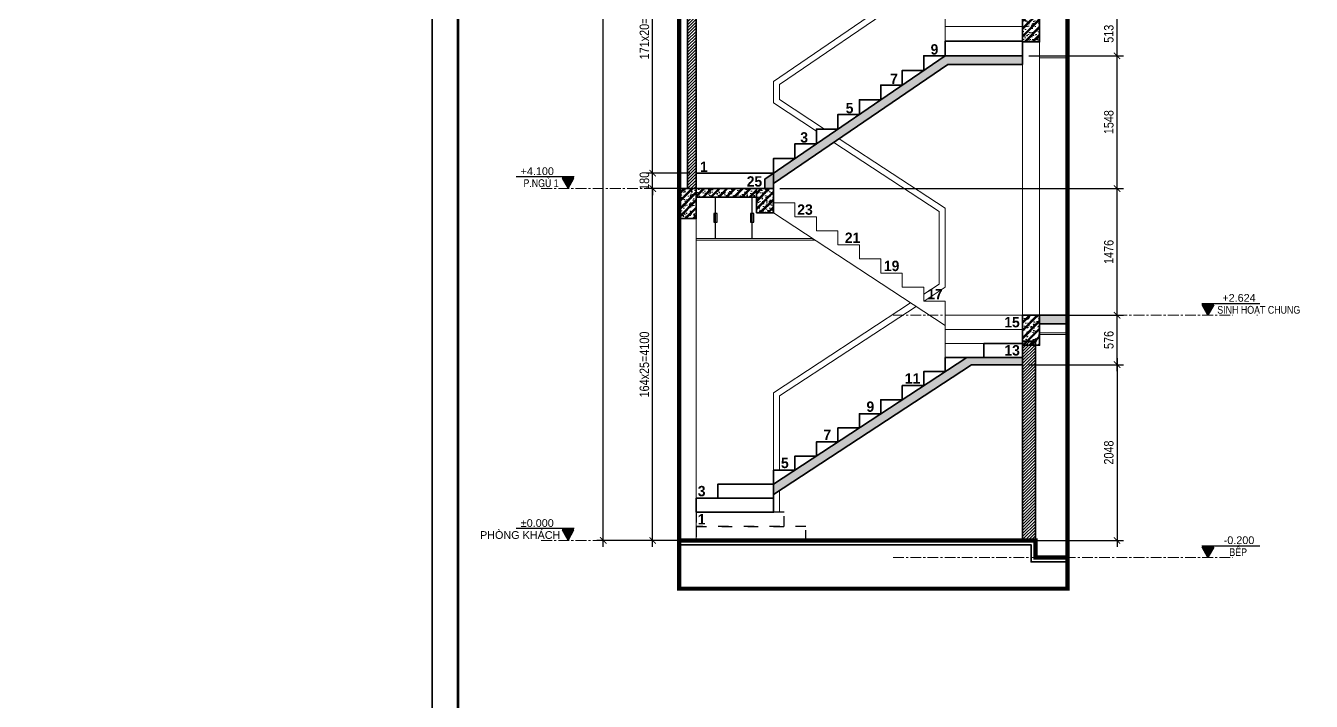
# Model space of a CAD drawing. Header units: inches. Extents: x 236662 to 497023, y -248575 to 81795.
# Drawn here: x 277712 to 292685, y -180384 to -172512 of the extents above; entities that cross this region are included whole.
import ezdxf
from ezdxf.enums import TextEntityAlignment as Align
from ezdxf.xclip import XClip

# ---------------------------------------------------------------- set-up
doc = ezdxf.new("R2010")
doc.units = ezdxf.units.IN
doc.header["$LTSCALE"] = 10
doc.header["$MEASUREMENT"] = 0
doc.header["$XCLIPFRAME"] = 2
for name, pattern in [('ACAD_ISO02W100', [15, 12, -3]), ('ACAD_ISO03W100', [30, 12, -18]), ('CENTER', [2, 1.25, -0.25, 0.25, -0.25])]:
    doc.linetypes.add(name, pattern=pattern)
for name, color, linetype, lineweight in [('02. HP_BE TONG', 1, 'Continuous', 35), ('03. HP_TUONG', 2, 'Continuous', 35), ('05. HP_TRUC', 251, 'CENTER', 5), ('06. HP_THAY 1', 134, 'Continuous', 15), ('06. HP_THAY 2', 147, 'Continuous', 13), ('09_HP_HATCH', 8, 'Continuous', 5), ('GHICHU', 7, 'Continuous', 9)]:
    doc.layers.add(name, color=color, linetype=linetype, lineweight=lineweight)
for name, color, linetype in [('07. HP_KY HIEU', 43, 'Continuous'), ('08. HP_DIM', 118, 'Continuous'), ('12. HP_NET KHUAT', 25, 'ACAD_ISO03W100'), ('hach', 7, 'Continuous')]:
    doc.layers.add(name, color=color, linetype=linetype)
doc.layers.add('Tpl_Bound', color=1, linetype='Continuous', plot=False)
doc.styles.add('AVO', font='VNI-Avo-Bold.TTF')
doc.styles.add('BIM STANDARDS', font='VNI-Avo-Bold.TTF')
doc.styles.get("Standard").update_dxf_attribs({"font": 'Arial.ttf'})
doc.styles.add('text2', font='VHELVCN.TTF')
doc.styles.add('VN-HELVE', font='VHELVEN.TTF')
doc.dimstyles.new('AL-100 (1-50)', dxfattribs={"dimscale": 0.5, "dimtxt": 220, "dimasz": 150, "dimexe": 150, "dimexo": 150, "dimgap": 80, "dimtad": 1, "dimdec": 0, "dimzin": 9, "dimtxsty": 'text2', "dimblk": 'ARCHTICK', "dimcen": 1, "dimdle": 150, "dimclrd": 256, "dimclre": 256, "dimclrt": 7, "dimadec": 0, "dimazin": 0, "dimtfac": 1, "dimtdec": 0, "dimtix": 1, "dimtmove": 2, "dimatfit": 3, "dimldrblk": 'ARCHTICK', "dimfxl": 1, "dimtolj": 1, "dimtzin": 0, "dimlwd": -1, "dimlwe": -1, "dimarcsym": 0})
pattern_1 = [(50, (-306918.48, 129359.265), (107.589027, -9.41282), [11.25, -123.75]), (355, (-306918.48, 129359.27), (-20.8127, 112.82882), [9, -99]), (100.4514, (-306909.52, 129358.48), (86.776407, 103.41593), [9.56103, -105.171317]), (46.1842, (-306918.48, 129389.27), (160.086157, -24.82785), [16.875, -185.625]), (96.6356, (-306905.14, 129387.2), (140.199406, 146.11768), [14.34154, -157.75695]), (351.1842, (-306918.48, 129389.27), (140.19929, 146.11779), [13.5, -148.5]), (21, (-306903.48, 129381.765), (89.536058, -60.392834), [11.25, -123.75]), (326, (-306903.48, 129381.77), (36.4973, 108.772507), [9, -99]), (71.4514, (-306896.02, 129376.73), (126.033394, 48.379575), [9.56103, -105.171317]), (37.5, (-306918.48, 129359.265), (1.8239783, 49.934078), [0, -97.8, 0, -100.5, 0, -99.375]), (7.5, (-306918.48, 129359.265), (39.460431, 59.161757), [0, -57.3, 0, -95.55, 0, -37.875]), (327.5, (-306951.93, 129359.265), (80.0733654, -3.383231), [0, -37.5, 0, -117, 0, -155.25]), (317.5, (-306966.93, 129359.265), (87.477925, 15.015747), [0, -48.75, 0, -77.7, 0, -110.25]), (45, (-306918.48, 129359.265), (-45.078057, 45.078057), []), (45, (-306918.48, 129377.64), (-45.078057, 45.078057), [])]

# ---------------------------------------------------------------- blocks, each defined once
blk = doc.blocks.new('KHUNG TEN A-3')
at = {"layer": '02. HP_BE TONG', "color": 1, "const_width": 0.5}
blk.add_lwpolyline([(15, 5), (415, 5), (415, 292), (15, 292)], close=True, dxfattribs=at)
at = {"layer": '06. HP_THAY 1'}
blk.add_lwpolyline([(0, 297), (420, 297), (420, 0), (0, 0)], close=True, dxfattribs=at)
at = {"layer": 'Defpoints'}
blk.add_lwpolyline([(0, 0), (420, 0), (420, 297), (0, 297)], close=True, dxfattribs=at)
blk = doc.blocks.new('ÁDASDASDWD')
at = {"layer": '09_HP_HATCH'}
h = blk.add_hatch(dxfattribs=at)
h.set_pattern_fill('CHAU-01', color=256, scale=15, pattern_type=2)
h.set_pattern_definition([(50, (-55376.965, -37444.2), (107.58903, -9.41282), [11.25, -123.75]), (355, (-55376.97, -37444.2), (-20.8127, 112.82882), [9, -99]), (100.4514, (-55368, -37444.99), (86.7764, 103.41593), [9.56103, -105.17132]), (46.1842, (-55376.97, -37414.2), (160.08616, -24.82785), [16.875, -185.625]), (96.6356, (-55363.62, -37416.27), (140.1994, 146.11768), [14.34154, -157.75695]), (351.1842, (-55376.97, -37414.2), (140.1993, 146.1178), [13.5, -148.5]), (21, (-55361.965, -37421.7), (89.53606, -60.39283), [11.25, -123.75]), (326, (-55361.97, -37421.7), (36.4973, 108.7725), [9, -99]), (71.4514, (-55354.5, -37426.73), (126.0334, 48.37957), [9.56103, -105.17132]), (37.5, (-55376.965, -37444.2), (1.823978, 49.934078), [0, -97.8, 0, -100.5, 0, -99.375]), (7.5, (-55376.965, -37444.2), (39.46043, 59.161757), [0, -57.3, 0, -95.55, 0, -37.875]), (327.5, (-55410.415, -37444.2), (80.073365, -3.38323), [0, -37.5, 0, -117, 0, -155.25]), (317.5, (-55425.415, -37444.2), (87.477925, 15.01575), [0, -48.75, 0, -77.7, 0, -110.25]), (45, (-55376.965, -37444.2), (-45.07806, 45.07806), []), (45, (-55376.965, -37425.827), (-45.07806, 45.07806), [])])
h.paths.add_polyline_path([(-100, -350), (100, -350), (100, 0), (-100, 0)])
at = {"layer": '02. HP_BE TONG'}
blk.add_lwpolyline([(-100, -350), (100, -350), (100, 0), (-100, 0)], close=True, dxfattribs=at)
blk = doc.blocks.new('MATCAT 1-1')
at = {"layer": '09_HP_HATCH'}
h = blk.add_hatch(dxfattribs=at)
h.set_pattern_fill('ANSI31', color=8, scale=200)
h.paths.add_polyline_path([(-10900, 11150), (-11000, 11150), (-11000, 7900), (-10900, 7900)])
h.paths.add_polyline_path([(-9400, 11150), (-9500, 11150), (-9500, 7900), (-9400, 7900)])
h.paths.add_polyline_path([(-10900, 7550), (-11000, 7550), (-11000, 4300), (-10900, 4300)])
h.paths.add_polyline_path([(-9400, 7600), (-9500, 7600), (-9500, 4300), (-9400, 4300)])
h = blk.add_hatch(dxfattribs=at)
h.set_pattern_fill('CHAU-01', color=256, scale=15, pattern_type=2)
h.set_pattern_definition(pattern_1)
h.paths.add_polyline_path([(-8600, 4300), (-8500, 4300), (-8500, 4359), (-6469, 5748), (-5600, 5748), (-5600, 5848), (-6500, 5848), (-8600, 4412)])
h = blk.add_hatch(dxfattribs=at)
h.set_pattern_fill('CHAU-01', color=256, scale=15, pattern_type=2)
h.set_pattern_definition([(50, (-149686.48, -74641.05), (107.589027, -9.41282), [11.25, -123.75]), (355, (-149686.48, -74641.05), (-20.8127, 112.82882), [9, -99]), (100.4514, (-149677.52, -74641.83), (86.77641, 103.41593), [9.56103, -105.17132]), (46.1842, (-149686.48, -74611.05), (160.08616, -24.82785), [16.875, -185.625]), (96.6356, (-149673.14, -74613.12), (140.1994, 146.11768), [14.34154, -157.75695]), (351.1842, (-149686.48, -74611.05), (140.1993, 146.11779), [13.5, -148.5]), (21, (-149671.48, -74618.55), (89.53606, -60.392834), [11.25, -123.75]), (326, (-149671.48, -74618.55), (36.4973, 108.77251), [9, -99]), (71.4514, (-149664.02, -74623.58), (126.033394, 48.379575), [9.56103, -105.17132]), (37.5, (-149686.483, -74641.05), (1.823978, 49.934078), [0, -97.8, 0, -100.5, 0, -99.375]), (7.5, (-149686.483, -74641.05), (39.46043, 59.161757), [0, -57.3, 0, -95.55, 0, -37.875]), (327.5, (-149719.933, -74641.05), (80.073365, -3.383231), [0, -37.5, 0, -117, 0, -155.25]), (317.5, (-149734.93, -74641.05), (87.477925, 15.015747), [0, -48.75, 0, -77.7, 0, -110.25]), (45, (-149686.483, -74641.05), (-45.078057, 45.078057), []), (45, (-149686.483, -74622.674), (-45.078057, 45.078057), [])])
h.paths.add_polyline_path([(-9400, 4300), (-9400, 4200), (-8700, 4200), (-8700, 4300)])
h = blk.add_hatch(dxfattribs=at)
h.set_pattern_fill('CHAU-01', color=256, scale=15, pattern_type=2)
h.set_pattern_definition([(50, (-63976.965, -33144.2), (107.58903, -9.41282), [11.25, -123.75]), (355, (-63976.97, -33144.2), (-20.8127, 112.82882), [9, -99]), (100.4514, (-63968, -33144.99), (86.7764, 103.41593), [9.56103, -105.17132]), (46.1842, (-63976.97, -33114.2), (160.08616, -24.82785), [16.875, -185.625]), (96.6356, (-63963.62, -33116.27), (140.1994, 146.11768), [14.34154, -157.75695]), (351.1842, (-63976.97, -33114.2), (140.1993, 146.1178), [13.5, -148.5]), (21, (-63961.965, -33121.7), (89.53606, -60.39283), [11.25, -123.75]), (326, (-63961.97, -33121.7), (36.4973, 108.7725), [9, -99]), (71.4514, (-63954.5, -33126.73), (126.0334, 48.37957), [9.56103, -105.17132]), (37.5, (-63976.965, -33144.2), (1.823978, 49.934078), [0, -97.8, 0, -100.5, 0, -99.375]), (7.5, (-63976.965, -33144.2), (39.46043, 59.161757), [0, -57.3, 0, -95.55, 0, -37.875]), (327.5, (-64010.415, -33144.2), (80.073365, -3.38323), [0, -37.5, 0, -117, 0, -155.25]), (317.5, (-64025.415, -33144.2), (87.477925, 15.01575), [0, -48.75, 0, -77.7, 0, -110.25]), (45, (-63976.965, -33144.2), (-45.07806, 45.07806), []), (45, (-63976.965, -33125.827), (-45.07806, 45.07806), [])])
h.paths.add_polyline_path([(-8700, 4016), (-8500, 4016), (-8500, 4300), (-8700, 4300)])
h = blk.add_hatch(dxfattribs=at)
h.set_pattern_fill('CHAU-01', color=256, scale=15, pattern_type=2)
h.set_pattern_definition([(50, (-150586.48, -74891.05), (107.589027, -9.41282), [11.25, -123.75]), (355, (-150586.48, -74891.05), (-20.8127, 112.82882), [9, -99]), (100.4514, (-150577.52, -74891.83), (86.77641, 103.41593), [9.56103, -105.17132]), (46.1842, (-150586.48, -74861.05), (160.08616, -24.82785), [16.875, -185.625]), (96.6356, (-150573.14, -74863.12), (140.1994, 146.11768), [14.34154, -157.75695]), (351.1842, (-150586.48, -74861.05), (140.1993, 146.11779), [13.5, -148.5]), (21, (-150571.48, -74868.55), (89.53606, -60.392834), [11.25, -123.75]), (326, (-150571.48, -74868.55), (36.4973, 108.77251), [9, -99]), (71.4514, (-150564.02, -74873.58), (126.033394, 48.379575), [9.56103, -105.17132]), (37.5, (-150586.483, -74891.05), (1.823978, 49.934078), [0, -97.8, 0, -100.5, 0, -99.375]), (7.5, (-150586.483, -74891.05), (39.46043, 59.161757), [0, -57.3, 0, -95.55, 0, -37.875]), (327.5, (-150619.933, -74891.05), (80.073365, -3.383231), [0, -37.5, 0, -117, 0, -155.25]), (317.5, (-150634.93, -74891.05), (87.477925, 15.015747), [0, -48.75, 0, -77.7, 0, -110.25]), (45, (-150586.483, -74891.05), (-45.078057, 45.078057), []), (45, (-150586.483, -74872.674), (-45.078057, 45.078057), [])])
h.paths.add_polyline_path([(-10900, 4050), (-10900, 3950), (-9600, 3950), (-9600, 4050)])
h = blk.add_hatch(dxfattribs=at)
h.set_pattern_fill('ANSI31', color=8, scale=200)
h.paths.add_polyline_path([(-5450, 2524), (-5600, 2524), (-5600, 200), (-5450, 200)])
h.paths.add_polyline_path([(-1350, 2724), (-1450, 2724), (-1450, 0), (-1350, 0)])
h.paths.add_polyline_path([(0, 2474), (-150, 2474), (-150, 0), (0, 0)])
h = blk.add_hatch(dxfattribs=at)
h.set_pattern_fill('CHAU-01', color=256, scale=15, pattern_type=2)
h.set_pattern_definition([(50, (-142586.48, -76117.05), (107.589027, -9.41282), [11.25, -123.75]), (355, (-142586.48, -76117.05), (-20.8127, 112.82882), [9, -99]), (100.4514, (-142577.52, -76117.83), (86.77641, 103.41593), [9.56103, -105.17132]), (46.1842, (-142586.48, -76087.05), (160.08616, -24.82785), [16.875, -185.625]), (96.6356, (-142573.14, -76089.12), (140.1994, 146.11768), [14.34154, -157.75695]), (351.1842, (-142586.48, -76087.05), (140.1993, 146.11779), [13.5, -148.5]), (21, (-142571.48, -76094.55), (89.53606, -60.392834), [11.25, -123.75]), (326, (-142571.48, -76094.55), (36.4973, 108.77251), [9, -99]), (71.4514, (-142564.02, -76099.58), (126.033394, 48.379575), [9.56103, -105.17132]), (37.5, (-142586.483, -76117.05), (1.823978, 49.934078), [0, -97.8, 0, -100.5, 0, -99.375]), (7.5, (-142586.483, -76117.05), (39.46043, 59.161757), [0, -57.3, 0, -95.55, 0, -37.875]), (327.5, (-142619.933, -76117.05), (80.073365, -3.383231), [0, -37.5, 0, -117, 0, -155.25]), (317.5, (-142634.93, -76117.05), (87.477925, 15.015747), [0, -48.75, 0, -77.7, 0, -110.25]), (45, (-142586.483, -76117.05), (-45.078057, 45.078057), []), (45, (-142586.483, -76098.674), (-45.078057, 45.078057), [])])
h.paths.add_polyline_path([(-5400, 2824), (-5400, 2724), (-200, 2724), (-200, 2824)])
h = blk.add_hatch(dxfattribs=at)
h.set_pattern_fill('CHAU-01', color=256, scale=15, pattern_type=2)
h.set_pattern_definition(pattern_1)
h.paths.add_polyline_path([(-8500, 856), (-6250, 2332), (-5600, 2332), (-5600, 2248), (-6195, 2248), (-8500, 736)])
at = {"layer": 'hach'}
h = blk.add_hatch(dxfattribs=at)
h.set_pattern_fill('AR-SAND', color=8, scale=25, angle=45)
h.set_pattern_definition([(82.5, (-9400, -2061), (-35.17533, 32.94818), [0, -38, 0, -42.5, 0, -40.625]), (52.5, (-9400, -2061), (-18.60344, 81.1745), [0, -20.5, 0, -34.25, 0, -13.125]), (12.5, (-9421.744, -2082.744), (54.95073, 55.1508), [0, -12.5, 0, -45, 0, -58.75]), (2.5, (-9421.744, -2082.744), (37.62605, 68.6566), [0, -6.25, 0, -29.5, 0, -33.75])])
h.paths.add_polyline_path([(-9600, 4250), (-10900, 4250), (-10900, 4050), (-9600, 4050)])
at = {"layer": '02. HP_BE TONG'}
for points in [[(-8600, 4300), (-8500, 4300), (-8500, 4359), (-6469, 5748), (-5600, 5748), (-5600, 5848), (-6500, 5848), (-8600, 4412), (-8600, 4300)], [(-17185, -50), (-14950, -50), (-14950, 150), (-5500, 150), (-5500, -50), (-1400, -50), (-1400, -100), (-100, -100), (-100, -50), (159, -50)]]:
    blk.add_lwpolyline(points, dxfattribs=at)
for points in [[(-9400, 4300), (-9400, 4200), (-8700, 4200), (-8700, 4300)], [(-8700, 4016), (-8500, 4016), (-8500, 4300), (-8700, 4300)], [(-10900, 4050), (-10900, 3950), (-9600, 3950), (-9600, 4050)], [(-5400, 2824), (-5400, 2724), (-200, 2724), (-200, 2824)], [(-8500, 856), (-6250, 2332), (-5600, 2332), (-5600, 2248), (-6195, 2248), (-8500, 736)]]:
    blk.add_lwpolyline(points, close=True, dxfattribs=at)
at = {"layer": '02. HP_BE TONG', "const_width": 50}
blk.add_lwpolyline([(-17185, 0), (-15000, 0), (-15000, 200), (-5450, 200), (-5450, 0), (-1350, 0), (-1350, -50), (-150, -50), (-150, 0), (159, 0)], dxfattribs=at)
at = {"layer": '03. HP_TUONG'}
for points in [[(-9500, 7600), (-9400, 7600), (-9400, 4300), (-9500, 4300)], [(-6500, 6019), (-5600, 6019), (-5600, 5848), (-6500, 5848)], [(-9400, 4300), (-8500, 4300), (-8500, 4480), (-9400, 4480)], [(-5600, 2332), (-6050, 2332), (-6050, 2496), (-5600, 2496)], [(-5600, 2524), (-5450, 2524), (-5450, 200), (-5600, 200)], [(-8500, 856), (-9150, 856), (-9150, 692), (-8500, 692)], [(-8500, 692), (-9400, 692), (-9400, 528), (-8500, 528)]]:
    blk.add_lwpolyline(points, close=True, dxfattribs=at)
for points in [[(-8500, 4480), (-8500, 4651), (-8250, 4651), (-8250, 4822), (-8000, 4822), (-8000, 4993), (-7750, 4993), (-7750, 5164), (-7500, 5164), (-7500, 5335), (-7250, 5335), (-7250, 5506), (-7000, 5506), (-7000, 5677), (-6750, 5677), (-6750, 5848), (-6500, 5848)], [(-8500, 856), (-8500, 1020), (-8250, 1020), (-8250, 1184), (-8000, 1184), (-8000, 1348), (-7750, 1348), (-7750, 1512), (-7500, 1512), (-7500, 1676), (-7250, 1676), (-7250, 1840), (-7000, 1840), (-7000, 2004), (-6750, 2004), (-6750, 2168), (-6500, 2168), (-6500, 2332), (-5600, 2332)]]:
    blk.add_lwpolyline(points, dxfattribs=at)
at = {"layer": '06. HP_THAY 1'}
for p, q in [((-8500, 5550), (-6570, 6870)), ((-8430, 5513), (-6500, 6834)), ((-8500, 5299), (-8500, 5550)), ((-8430, 5337), (-8430, 5513)), ((-8000, 4971), (-8500, 5299)), ((-7906, 4993), (-8430, 5337)), ((-6570, 4033), (-7798, 4839)), ((-6500, 4071), (-7736, 4882)), ((-6500, 3150), (-6500, 4071)), ((-6500, 2704), (-8500, 4016)), ((-6570, 3188), (-6570, 4033)), ((-6750, 3070), (-6570, 3188)), ((-6747, 2988), (-6500, 3150)), ((-8500, 1922), (-6903, 2969)), ((-8430, 1884), (-6840, 2927)), ((-8500, 1020), (-8500, 1922)), ((-8430, 1020), (-8430, 1884)), ((-8430, 782), (-8430, 528))]:
    blk.add_line(p, q, dxfattribs=at)
for points in [[(-6500, 6190), (-6500, 6361), (-5600, 6361)], [(-6500, 6019), (-6500, 6190), (-5600, 6190)], [(-8250, 3972), (-8250, 4136), (-8500, 4136)], [(-8000, 3808), (-8000, 3972), (-8250, 3972)], [(-7750, 3644), (-7750, 3808), (-8000, 3808)], [(-7500, 3480), (-7500, 3644), (-7750, 3644)], [(-7250, 3316), (-7250, 3480), (-7500, 3480)], [(-7000, 3152), (-7000, 3316), (-7250, 3316)], [(-6750, 2988), (-6750, 3152), (-7000, 3152)], [(-6500, 2824), (-6500, 2988), (-6750, 2988)]]:
    blk.add_lwpolyline(points, dxfattribs=at)
for points in [[(-5400, 6011), (-5600, 6011), (-5600, 2824), (-5400, 2824)], [(-9600, 3950), (-9400, 3950), (-9400, 200), (-9600, 200)], [(-5600, 2660), (-6500, 2660), (-6500, 2824), (-5600, 2824)], [(-5600, 2496), (-6500, 2496), (-6500, 2660), (-5600, 2660)], [(-6500, 2496), (-6050, 2496), (-6050, 2332), (-6500, 2332)]]:
    blk.add_lwpolyline(points, close=True, dxfattribs=at)
at = {"layer": '06. HP_THAY 2'}
blk.add_line((-10900, 4250), (-9600, 4250), dxfattribs=at)
for points in [[(-5400, 5824), (-150, 5824), (-150, 5844), (-5400, 5844)], [(-8017, 3700), (-9400, 3700), (-9400, 3720), (-8048, 3720)], [(-5400, 2600), (-1450, 2600), (-1450, 2620), (-5400, 2620)]]:
    blk.add_lwpolyline(points, close=True, dxfattribs=at)
for points in [[(-14800, 3920), (-14580, 3920), (-14580, 3720), (-9600, 3720)], [(-14800, 3900), (-14600, 3900), (-14600, 3700), (-9600, 3700)]]:
    blk.add_lwpolyline(points, dxfattribs=at)
at = {"layer": '07. HP_KY HIEU'}
for p, q in [((-9175, 3720), (-9175, 4200)), ((-8749, 3720), (-8749, 4200))]:
    blk.add_line(p, q, dxfattribs=at)
for points in [[(-9195, 3910), (-9155, 3910), (-9155, 4010), (-9195, 4010)], [(-8769, 3910), (-8729, 3910), (-8729, 4010), (-8769, 4010)]]:
    blk.add_lwpolyline(points, close=True, dxfattribs=at)
at = {"layer": '12. HP_NET KHUAT'}
for points in [[(-8375, 528), (-9400, 528), (-9400, 364), (-8375, 364)], [(-8125, 364), (-9400, 364), (-9400, 200), (-8125, 200)]]:
    blk.add_lwpolyline(points, close=True, dxfattribs=at)
at = {"layer": '06. HP_THAY 1'}
for p in [(-5500, 6361), (-9500, 4300), (-5500, 2824)]:
    blk.add_blockref('ÁDASDASDWD', p, dxfattribs=at)
at = {"layer": 'GHICHU', "color": 0, "linetype": 'Continuous', "style": 'AVO'}
for s, p in [('9', (-6670, 5862)), ('7', (-7141, 5520)), ('5', (-7659, 5178)), ('3', (-8188, 4836)), ('1', (-9356, 4494)), ('25', (-8812, 4323)), ('23', (-8223, 3995)), ('21', (-7669, 3667)), ('19', (-7214, 3339)), ('17', (-6709, 3011)), ('15', (-5812, 2683)), ('13', (-5811, 2355)), ('11', (-6970, 2027)), ('9', (-7417, 1699)), ('7', (-7919, 1371)), ('5', (-8413, 1043)), ('3', (-9382, 715)), ('1', (-9382, 387))]:
    blk.add_text(s, height=121, dxfattribs=at).set_placement(p)
blk = doc.blocks.new('_ArchTick')
at = {"color": 0, "linetype": 'ByBlock', "const_width": 0.15}
blk.add_lwpolyline([(-0.5, -0.5), (0.5, 0.5)], dxfattribs=at)
blk = doc.blocks.new('*D461')
at = {"layer": '08. HP_DIM', "transparency": 16777216}
for p, q in [((286346, -174410), (284939, -174410)), ((285014, -178585), (285014, -174335)), ((285446, -178510), (284939, -178510))]:
    blk.add_line(p, q, dxfattribs=at)
at = {"layer": 'Defpoints', "color": 0, "transparency": 16777216}
for p in [(285014, -174410), (286421, -174410), (285521, -178510)]:
    blk.add_point(p, dxfattribs=at)
at = {"layer": '08. HP_DIM', "transparency": 16777216, "xscale": 75, "yscale": 75, "zscale": 75}
for p, rotation in [((285014, -174410), 90), ((285014, -178510), 270)]:
    blk.add_blockref('_ArchTick', p, dxfattribs=dict(at, rotation=rotation))
at = {"layer": '08. HP_DIM', "color": 7, "transparency": 16777216, "insert": (284918, -176460), "char_height": 110, "attachment_point": 5, "rotation": 90, "style": 'text2'}
blk.add_mtext('\\A1;164x25=4100', dxfattribs=at)
blk = doc.blocks.new('*D462')
at = {"layer": '08. HP_DIM', "transparency": 16777216}
for p, q in [((285446, -174230), (284939, -174230)), ((285014, -174230), (285014, -174155)), ((285014, -174410), (285014, -174230)), ((286346, -174410), (284939, -174410)), ((285014, -174410), (285014, -174485))]:
    blk.add_line(p, q, dxfattribs=at)
at = {"layer": 'Defpoints', "color": 0, "transparency": 16777216}
for p in [(285014, -174230), (285521, -174230), (286421, -174410)]:
    blk.add_point(p, dxfattribs=at)
at = {"layer": '08. HP_DIM', "transparency": 16777216, "xscale": 75, "yscale": 75, "zscale": 75}
for p, rotation in [((285014, -174230), 270), ((285014, -174410), 90)]:
    blk.add_blockref('_ArchTick', p, dxfattribs=dict(at, rotation=rotation))
at = {"layer": '08. HP_DIM', "color": 7, "transparency": 16777216, "insert": (284918, -174320), "char_height": 110, "attachment_point": 5, "rotation": 90, "style": 'text2'}
blk.add_mtext('\\A1;180', dxfattribs=at)
blk = doc.blocks.new('*D463')
at = {"layer": '08. HP_DIM', "transparency": 16777216}
for p, q in [((285246, -170810), (284939, -170810)), ((285014, -174305), (285014, -170735)), ((285446, -174230), (284939, -174230))]:
    blk.add_line(p, q, dxfattribs=at)
at = {"layer": 'Defpoints', "color": 0, "transparency": 16777216}
for p in [(285014, -170810), (285321, -170810), (285521, -174230)]:
    blk.add_point(p, dxfattribs=at)
at = {"layer": '08. HP_DIM', "transparency": 16777216, "xscale": 75, "yscale": 75, "zscale": 75}
for p, rotation in [((285014, -170810), 90), ((285014, -174230), 270)]:
    blk.add_blockref('_ArchTick', p, dxfattribs=dict(at, rotation=rotation))
at = {"layer": '08. HP_DIM', "color": 7, "transparency": 16777216, "insert": (284918, -172520), "char_height": 110, "attachment_point": 5, "rotation": 90, "style": 'text2'}
blk.add_mtext('\\A1;171x20=3420', dxfattribs=at)
blk = doc.blocks.new('*D468')
at = {"layer": '08. HP_DIM', "transparency": 16777216}
for p, q in [((285246, -165149), (284364, -165149)), ((284439, -178585), (284439, -165074)), ((285246, -178510), (284364, -178510))]:
    blk.add_line(p, q, dxfattribs=at)
at = {"layer": 'Defpoints', "color": 0, "transparency": 16777216}
for p in [(284439, -165149), (285321, -165149), (285321, -178510)]:
    blk.add_point(p, dxfattribs=at)
at = {"layer": '08. HP_DIM', "transparency": 16777216, "xscale": 75, "yscale": 75, "zscale": 75}
for p, rotation in [((284439, -165149), 90), ((284439, -178510), 270)]:
    blk.add_blockref('_ArchTick', p, dxfattribs=dict(at, rotation=rotation))
at = {"layer": '08. HP_DIM', "color": 7, "transparency": 16777216, "insert": (284343, -171830), "char_height": 110, "attachment_point": 5, "rotation": 90, "style": 'text2'}
blk.add_mtext('\\A1;13361', dxfattribs=at)
blk = doc.blocks.new('*D469')
at = {"layer": '08. HP_DIM', "transparency": 16777216}
for p, q in [((289396, -176462), (290498, -176462)), ((290423, -176387), (290423, -178585)), ((289396, -178510), (290498, -178510))]:
    blk.add_line(p, q, dxfattribs=at)
at = {"layer": 'Defpoints', "color": 0, "transparency": 16777216}
for p in [(289321, -176462), (289321, -178510), (290423, -178510)]:
    blk.add_point(p, dxfattribs=at)
at = {"layer": '08. HP_DIM', "transparency": 16777216, "xscale": 75, "yscale": 75, "zscale": 75}
for p, rotation in [((290423, -176462), 90), ((290423, -178510), 270)]:
    blk.add_blockref('_ArchTick', p, dxfattribs=dict(at, rotation=rotation))
at = {"layer": '08. HP_DIM', "color": 7, "transparency": 16777216, "insert": (290327, -177486), "char_height": 110, "attachment_point": 5, "rotation": 90, "style": 'text2'}
blk.add_mtext('\\A1;2048', dxfattribs=at)
blk = doc.blocks.new('*D470')
at = {"layer": '08. HP_DIM', "transparency": 16777216}
for p, q in [((289596, -175886), (290498, -175886)), ((290423, -176537), (290423, -175811)), ((289396, -176462), (290498, -176462))]:
    blk.add_line(p, q, dxfattribs=at)
at = {"layer": 'Defpoints', "color": 0, "transparency": 16777216}
for p in [(289521, -175886), (290423, -175886), (289321, -176462)]:
    blk.add_point(p, dxfattribs=at)
at = {"layer": '08. HP_DIM', "transparency": 16777216, "xscale": 75, "yscale": 75, "zscale": 75}
for p, rotation in [((290423, -175886), 90), ((290423, -176462), 270)]:
    blk.add_blockref('_ArchTick', p, dxfattribs=dict(at, rotation=rotation))
at = {"layer": '08. HP_DIM', "color": 7, "transparency": 16777216, "insert": (290327, -176174), "char_height": 110, "attachment_point": 5, "rotation": 90, "style": 'text2'}
blk.add_mtext('\\A1;576', dxfattribs=at)
blk = doc.blocks.new('*D471')
at = {"layer": '08. HP_DIM', "transparency": 16777216}
for p, q in [((286496, -174410), (290498, -174410)), ((290423, -175961), (290423, -174335)), ((289596, -175886), (290498, -175886))]:
    blk.add_line(p, q, dxfattribs=at)
at = {"layer": 'Defpoints', "color": 0, "transparency": 16777216}
for p in [(286421, -174410), (290423, -174410), (289521, -175886)]:
    blk.add_point(p, dxfattribs=at)
at = {"layer": '08. HP_DIM', "transparency": 16777216, "xscale": 75, "yscale": 75, "zscale": 75}
for p, rotation in [((290423, -174410), 90), ((290423, -175886), 270)]:
    blk.add_blockref('_ArchTick', p, dxfattribs=dict(at, rotation=rotation))
at = {"layer": '08. HP_DIM', "color": 7, "transparency": 16777216, "insert": (290327, -175148), "char_height": 110, "attachment_point": 5, "rotation": 90, "style": 'text2'}
blk.add_mtext('\\A1;1476', dxfattribs=at)
blk = doc.blocks.new('*D472')
at = {"layer": '08. HP_DIM', "transparency": 16777216}
for p, q in [((290423, -174485), (290423, -172787)), ((289396, -172862), (290498, -172862)), ((286496, -174410), (290498, -174410))]:
    blk.add_line(p, q, dxfattribs=at)
at = {"layer": 'Defpoints', "color": 0, "transparency": 16777216}
for p in [(289321, -172862), (290423, -172862), (286421, -174410)]:
    blk.add_point(p, dxfattribs=at)
at = {"layer": '08. HP_DIM', "transparency": 16777216, "xscale": 75, "yscale": 75, "zscale": 75}
for p, rotation in [((290423, -172862), 90), ((290423, -174410), 270)]:
    blk.add_blockref('_ArchTick', p, dxfattribs=dict(at, rotation=rotation))
at = {"layer": '08. HP_DIM', "color": 7, "transparency": 16777216, "insert": (290327, -173636), "char_height": 110, "attachment_point": 5, "rotation": 90, "style": 'text2'}
blk.add_mtext('\\A1;1548', dxfattribs=at)
blk = doc.blocks.new('*D473')
at = {"layer": '08. HP_DIM', "transparency": 16777216}
for p, q in [((290423, -172937), (290423, -172274)), ((289921, -172349), (290498, -172349)), ((289396, -172862), (290498, -172862))]:
    blk.add_line(p, q, dxfattribs=at)
at = {"layer": 'Defpoints', "color": 0, "transparency": 16777216}
for p in [(289846, -172349), (290423, -172349), (289321, -172862)]:
    blk.add_point(p, dxfattribs=at)
at = {"layer": '08. HP_DIM', "transparency": 16777216, "xscale": 75, "yscale": 75, "zscale": 75}
for p, rotation in [((290423, -172349), 90), ((290423, -172862), 270)]:
    blk.add_blockref('_ArchTick', p, dxfattribs=dict(at, rotation=rotation))
at = {"layer": '08. HP_DIM', "color": 7, "transparency": 16777216, "insert": (290327, -172606), "char_height": 110, "attachment_point": 5, "rotation": 90, "style": 'text2'}
blk.add_mtext('\\A1;513', dxfattribs=at)
blk = doc.blocks.new('ghi chu caoi tang')
at = {"ltscale": 100}
blk.add_lwpolyline([(613796, -45420), (612834, -45420)], dxfattribs=at)
at = {"flags": 128}
blk.add_lwpolyline([(613789, -45442), (613597, -45442), (613693, -45617)], close=True, dxfattribs=at)
blk.add_lwpolyline([(613789, -45442), (613597, -45442), (613693, -45617)], close=True, dxfattribs=at)
blk.add_solid([(613693, -45617), (613597, -45442), (613789, -45442)])
blk.add_solid([(613693, -45617), (613597, -45442), (613789, -45442)])
at = {"style": 'BIM STANDARDS'}
for p in [(613089, -45362), (613089, -45707)]:
    blk.add_attdef('COS-VEF', text='', height=177, dxfattribs=at).set_placement(p, align=Align.CENTER)

msp = doc.modelspace()

# ---------------------------------------------------------------- linework, layer by layer
at = {"layer": '05. HP_TRUC', "ltscale": 10}
for p, q in [((283716.7, -174410.2, 11.3), (285521.5, -174410.2, 11.3)), ((283716.7, -174410.2, 11.3), (285521.5, -174410.2, 11.3)), ((287815.6, -175886.2, 11.3), (291771.6, -175886.2, 11.3)), ((283716.7, -178510.2, 11.3), (285521.5, -178510.2, 11.3)), ((287815.6, -178710.2, 11.3), (291771.6, -178710.2, 11.3))]:
    msp.add_line(p, q, dxfattribs=at)
at = {"layer": '07. HP_KY HIEU', "linetype": 'ACAD_ISO02W100', "ltscale": 5, "const_width": 50, "elevation": 11.3}
msp.add_lwpolyline([(285321.5, -163910.2), (289846, -163910.2), (289846, -179071.9), (285321.5, -179071.9)], close=True, dxfattribs=at)
at = {"layer": 'Tpl_Bound', "color": 1}
msp.add_lwpolyline([(282444.6, -186454.4), (282444.6, -160959.6), (300375.7, -160959.6), (300375.7, -186454.4)], close=True, dxfattribs=at)

# ---------------------------------------------------------------- block references
at = {"color": 1, "extrusion": (-2.60012e-09, -0.006863, 0.999976), "xscale": 60.37411910564994, "yscale": 60.37411910564994, "zscale": 60.37411910564994, "rotation": 269.9999565870517}
msp.add_blockref('KHUNG TEN A-3', (282444.6, -160956.9, 949.9), dxfattribs=at)
ref = msp.add_blockref('MATCAT 1-1', (294921.5, -178710.2, 11.3))
XClip(ref).set_block_clipping_path([(-9600.0000000003, -361.7677037538), (-5075.5144995119, 14800)])
ref = msp.add_blockref('ghi chu caoi tang', (-149166.3, -142210.1, 11.3), dxfattribs=dict(xscale=0.7058823406696321, yscale=0.7058823555707932, zscale=0.7058823529411761))
ref.add_attrib('COS-VEF', 'P.NGUÛ 1', dxfattribs={"height": 90, "style": 'text2'}).set_placement((283714.4, -174301.7, 11.3), align=Align.TOP_CENTER)
ref.add_attrib('COS-VEF', '+4.100', dxfattribs={"height": 90, "style": 'VN-HELVE'}).set_placement((283670, -174252.4, 11.3), align=Align.CENTER)
ref = msp.add_blockref('ghi chu caoi tang', (724676.3, -143686.1, 11.3), dxfattribs=dict(xscale=-0.7058823406696321, yscale=0.7058823555707932, zscale=0.7058823529411761))
ref.add_attrib('COS-VEF', 'SINH HOAÏT CHUNG', dxfattribs={"height": 90, "style": 'text2'}).set_placement((292073.5, -175777.7, 11.3), align=Align.TOP_CENTER)
ref.add_attrib('COS-VEF', '+2.624', dxfattribs={"height": 90, "style": 'VN-HELVE'}).set_placement((291843.3, -175728.4, 11.3), align=Align.CENTER)
ref = msp.add_blockref('ghi chu caoi tang', (-149166.3, -146310.1, 11.3), dxfattribs=dict(xscale=0.7058823406696321, yscale=0.7058823555707932, zscale=0.7058823529411761))
ref.add_attrib('COS-VEF', 'PHÒNG KHÁCH', dxfattribs={"height": 90}).set_placement((283471.1, -178401.7, 11.3), align=Align.TOP_CENTER)
ref.add_attrib('COS-VEF', '%%P0.000', dxfattribs={"height": 90, "style": 'VN-HELVE'}).set_placement((283670, -178352.4, 11.3), align=Align.CENTER)
ref = msp.add_blockref('ghi chu caoi tang', (724676.3, -146510.1, 11.3), dxfattribs=dict(xscale=-0.7058823406696321, yscale=0.7058823555707932, zscale=0.7058823529411761))
ref.add_attrib('COS-VEF', 'BEÁP', dxfattribs={"height": 90, "style": 'text2'}).set_placement((291833.1, -178601.7, 11.3), align=Align.TOP_CENTER)
ref.add_attrib('COS-VEF', '-0.200', dxfattribs={"height": 90, "style": 'VN-HELVE'}).set_placement((291843.3, -178552.4, 11.3), align=Align.CENTER)

# ---------------------------------------------------------------- dimensions: what is measured, and where the dimension line sits
at = {"layer": '08. HP_DIM'}
for base, p1, p2, picture, middle in [((284439.5, -165149.2, 11.3), (285321.5, -178510.2, 11.3), (285321.5, -165149.2, 11.3), '*D468', (284343.3, -171829.7, 11.3)), ((290422.7, -172349.2, 11.3), (289321.5, -172862.2, 11.3), (289846, -172349.2, 11.3), '*D473', (290326.5, -172605.7, 11.3)), ((290422.7, -172862.2, 11.3), (286421.5, -174410.2, 11.3), (289321.5, -172862.2, 11.3), '*D472', (290326.5, -173636.2, 11.3)), ((285014, -174230.2, 11.3), (286421.5, -174410.2, 11.3), (285521.5, -174230.2, 11.3), '*D462', (284917.9, -174320.2, 11.3)), ((290422.7, -174410.2, 11.3), (289521.5, -175886.2, 11.3), (286421.5, -174410.2, 11.3), '*D471', (290326.5, -175148.2, 11.3)), ((290422.7, -175886.2, 11.3), (289321.5, -176461.8, 11.3), (289521.5, -175886.2, 11.3), '*D470', (290326.5, -176174, 11.3)), ((290422.7, -178510.2, 11.3), (289321.5, -176461.8, 11.3), (289321.5, -178510.2, 11.3), '*D469', (290326.5, -177486, 11.3))]:
    dim = msp.add_linear_dim(base=base, p1=p1, p2=p2, angle=90, dimstyle='AL-100 (1-50)', dxfattribs=at)
    dim.commit()
    dim.dimension.update_dxf_attribs({"geometry": picture, "text_midpoint": middle})
for base, p1, p2, text, picture, middle in [((285014, -170810.2, 11.3), (285521.5, -174230.2, 11.3), (285321.5, -170810.2, 11.3), '171x20=<>', '*D463', (284917.9, -172520.2, 11.3)), ((285014, -174410.2, 11.3), (285521.5, -178510.2, 11.3), (286421.5, -174410.2, 11.3), '164x25=<>', '*D461', (284917.9, -176460.2, 11.3))]:
    dim = msp.add_linear_dim(base=base, p1=p1, p2=p2, angle=90, text=text, dimstyle='AL-100 (1-50)', dxfattribs=at)
    dim.commit()
    dim.dimension.update_dxf_attribs({"geometry": picture, "text_midpoint": middle})

doc.saveas('drawing.dxf')
